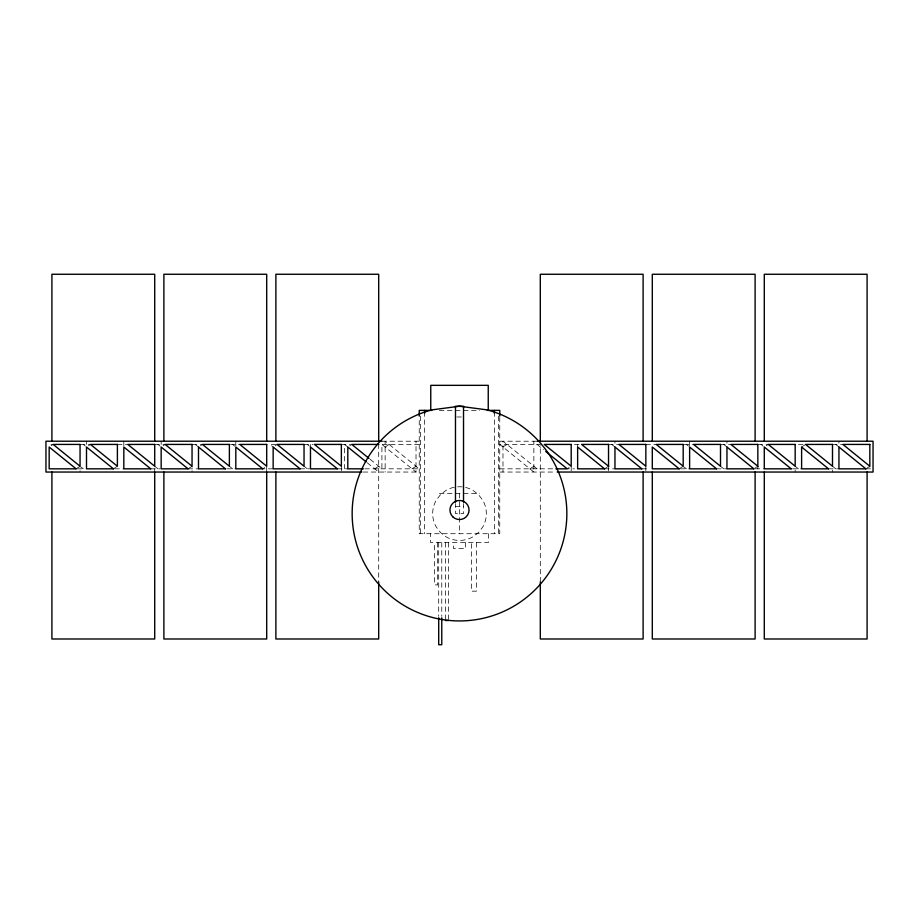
<?xml version="1.0" encoding="UTF-8"?>
<svg xmlns="http://www.w3.org/2000/svg" width="919" height="919" viewBox="0 0 919 919"><rect width="100%" height="100%" fill="white"/><g stroke="black" fill="none" stroke-linecap="round" stroke-linejoin="round"><path stroke-width="0.69" stroke-dasharray="4.59 3.45" d="M51.154 445.738L53.153 444.428L49.166 444.428M88.488 445.738L90.476 444.428L80.056 444.428M77.081 468.173L80.056 466.22L80.056 472.044M113.416 468.828L117.391 466.22M163.145 445.738L165.133 444.428L154.714 444.428M200.48 445.738L202.467 444.428L192.048 444.428M189.061 468.173L192.048 466.22L192.048 472.044M275.137 445.738L277.124 444.428M264.718 467.518L262.731 468.828L273.15 468.828M349.794 445.738L351.782 444.428M385.141 447.036L389.116 444.428M374.722 468.828L378.697 466.22M412.045 468.828L416.02 466.22M502.98 447.036L506.955 444.428M529.884 468.828L533.859 466.22M569.206 467.518L567.218 468.828L574.409 468.828M605.541 468.173L608.527 466.22L611.744 468.828M680.198 468.173L683.185 466.22L683.185 468.828M766.274 445.738L768.261 444.428L758.91 444.428M754.855 468.173L757.842 466.22L761.058 468.828M801.609 447.036L805.584 444.428M866.847 468.173L869.833 466.22L869.833 468.828M439.374 410.379L479.626 410.379M456.812 416.973L462.188 416.973M381.913 441.212L419.248 441.212M499.752 441.212L537.087 441.212M117.391 444.428L127.81 444.428M230.451 444.428L239.79 444.428M275.803 444.428L269.922 444.428L273.15 447.036M304.04 444.428L313.126 444.428M341.363 444.428L350.461 444.428M419.248 444.428L378.697 444.428L378.697 581.922M574.409 444.428L581.612 444.428M608.527 444.428L618.946 444.428M645.85 444.428L656.269 444.428M684.253 444.428L693.604 444.428M720.507 444.428L730.927 444.428M798.393 444.428L804.263 444.428M832.499 444.428L842.918 444.428M77.403 468.828L85.421 468.828M114.737 468.828L123.824 468.828M150.739 468.828L160.09 468.828M188.073 468.828L198.493 468.828M226.729 468.828L235.815 468.828M300.053 468.828L309.404 468.828M337.388 468.828L347.807 468.828M364.809 468.828L419.248 468.828L385.141 441.212L385.141 472.044M499.752 468.828L554.467 468.828M604.541 468.828L614.96 468.828M641.876 468.828L649.078 468.828M680.531 468.828L689.618 468.828M716.533 468.828L726.952 468.828M755.188 468.828L764.286 468.828M792.523 468.828L801.609 468.828M828.524 468.828L838.944 468.828M865.847 468.828L873.05 468.828M363.246 472.044L419.248 472.044M499.752 472.044L555.754 472.044M439.374 493.457L479.626 493.457M455.479 506.438L463.521 506.438M835.716 444.428L838.944 447.036L838.944 441.212M835.716 468.828L832.499 466.22L832.499 472.044M798.393 468.828L795.176 466.22L795.176 472.044M761.058 444.428L763.207 446.174M723.735 444.428L726.952 447.036L726.952 441.212M723.735 468.828L720.507 466.22L720.507 468.828M686.401 444.428L688.549 446.174M684.253 467.093L686.401 468.828M611.744 444.428L614.96 447.036L614.96 441.212M537.087 444.428L543.531 449.655M537.087 468.828L502.98 441.212L502.98 472.044M370.081 459.247L381.913 468.828L381.913 444.428L416.02 472.044L416.02 441.212M347.807 447.036L344.591 444.428L344.591 468.828M367.186 462.728L378.697 472.044M307.256 444.428L309.404 446.174M304.04 466.22L307.256 468.828M232.599 444.428L234.747 446.174M232.599 468.828L229.382 466.22L229.382 468.828M195.265 444.428L198.493 447.036L198.493 444.428M157.942 444.428L160.09 446.174M154.714 466.22L157.942 468.828M83.284 444.428L85.421 446.174M81.136 467.093L83.284 468.828M757.842 466.22L757.842 468.828M689.618 441.212L689.618 447.036M645.85 466.22L645.85 472.044M608.527 466.22L608.527 472.044M577.637 444.428L577.637 447.036M571.193 466.22L571.193 472.044M540.303 581.922L540.303 444.428L499.752 444.428L533.859 472.044L533.859 441.212M499.752 417.387L499.752 533.721L419.248 533.721L419.248 417.387M498.385 416.112L498.385 533.721M494.365 411.815L494.365 533.721M488.368 533.721L488.368 542.543L430.632 542.543L430.632 533.721M476.433 542.543L476.433 591.17L471.436 591.17L471.436 542.543M465.473 542.543L465.473 548.609L453.526 548.609L453.526 542.543M463.521 503.589L463.521 513.595L455.479 513.595L455.479 503.589M459.5 493.457L459.5 533.721M448.552 542.543L448.552 620.509M445.485 542.543L445.485 620.509M441.763 542.543L441.763 616.35M438.708 542.543L438.708 616.35M437.662 542.543L437.662 584.921L434.607 584.921L434.607 542.543M424.635 411.815L424.635 533.721M420.615 416.112L420.615 533.721M341.363 466.22L341.363 472.044M310.473 444.428L310.473 447.036M266.705 466.22L266.705 472.044M235.815 441.212L235.815 447.036M161.158 441.212L161.158 444.428M154.714 468.828L154.714 472.044M123.824 441.212L123.824 447.036M86.501 441.212L86.501 444.428M440.523 494.617L436.261 500.166A26.835 26.835 0 0 0 436.261 527.012L440.523 532.561L446.083 536.834A26.835 26.835 0 0 0 472.917 536.834L478.477 532.561L482.739 527.012A26.835 26.835 0 0 0 482.739 500.166L478.477 494.617L472.917 490.344A26.835 26.835 0 0 0 446.083 490.344L440.523 494.617"/><path stroke-width="1.38" d="M431.735 410.379L419.248 410.379L419.248 416.112M487.265 410.379L499.752 410.379L499.752 416.112M381.913 441.212L45.95 441.212L45.95 472.044L361.845 472.044M537.087 441.212L873.05 441.212L873.05 472.044L557.155 472.044M378.697 444.428L351.782 444.428L369.013 458.374M363.384 468.828L347.807 468.828L347.807 447.036L366.107 461.855M555.88 468.828L567.218 468.828L545.691 451.401M445.485 620.509L448.552 620.509M867.088 441.212L867.088 274.264L764.286 274.264L764.286 441.212M867.088 472.044L867.088 638.992L764.286 638.992L764.286 472.044M755.108 441.212L755.108 274.264L652.295 274.264L652.295 441.212M755.108 472.044L755.108 638.992L652.295 638.992L652.295 472.044M643.116 441.212L643.116 274.264L540.303 274.264L540.303 441.212M643.116 472.044L643.116 638.992L540.303 638.992L540.303 581.922M494.365 410.379L494.365 413.24M488.242 410.379L488.242 385.337L430.758 385.337L430.758 410.379M463.521 502.176L463.521 406.244L455.479 406.244L455.479 502.176M441.763 617.775L441.763 644.736L438.708 644.736L438.708 617.775M424.635 410.379L424.635 413.24M378.697 441.212L378.697 274.264L275.884 274.264L275.884 441.212M378.697 581.922L378.697 638.992L275.884 638.992L275.884 472.044M266.705 441.212L266.705 274.264L163.892 274.264L163.892 441.212M266.705 472.044L266.705 638.992L163.892 638.992L163.892 472.044M154.714 441.212L154.714 274.264L51.912 274.264L51.912 441.212M154.714 472.044L154.714 638.992L51.912 638.992L51.912 472.044M459.5 406.244L431.712 409.897A107.351 107.351 0 0 0 371.563 575.156A107.351 107.351 0 0 0 547.437 575.156A107.351 107.351 0 0 0 487.288 409.897L459.5 406.244M80.056 444.428L53.153 444.428L80.056 466.22L80.056 444.428M117.391 444.428L90.476 444.428L117.391 466.22L117.391 444.428M154.714 444.428L127.81 444.428L154.714 466.22L154.714 444.428M192.048 444.428L165.133 444.428L192.048 466.22L192.048 444.428M229.382 444.428L202.467 444.428L229.382 466.22L229.382 444.428M266.705 444.428L239.79 444.428L266.705 466.22L266.705 444.428M304.04 444.428L277.124 444.428L304.04 466.22L304.04 444.428M341.363 444.428L314.459 444.428L341.363 466.22L341.363 444.428M571.193 444.428L544.278 444.428L571.193 466.22L571.193 444.428M608.527 444.428L581.612 444.428L608.527 466.22L608.527 444.428M645.85 444.428L618.946 444.428L645.85 466.22L645.85 444.428M683.185 444.428L656.269 444.428L683.185 466.22L683.185 444.428M720.507 444.428L693.604 444.428L720.507 466.22L720.507 444.428M757.842 444.428L730.927 444.428L757.842 466.22L757.842 444.428M795.176 444.428L768.261 444.428L795.176 466.22L795.176 444.428M832.499 444.428L805.584 444.428L832.499 466.22L832.499 444.428M869.833 444.428L842.918 444.428L869.833 466.22L869.833 444.428M76.082 468.828L49.166 468.828L49.166 447.036L76.082 468.828M113.416 468.828L86.501 468.828L86.501 447.036L113.416 468.828M150.739 468.828L123.824 468.828L123.824 447.036L150.739 468.828M188.073 468.828L161.158 468.828L161.158 447.036L188.073 468.828M225.396 468.828L198.493 468.828L198.493 447.036L225.396 468.828M262.731 468.828L235.815 468.828L235.815 447.036L262.731 468.828M300.053 468.828L273.15 468.828L273.15 447.036L300.053 468.828M337.388 468.828L310.473 468.828L310.473 447.036L337.388 468.828M604.541 468.828L577.637 468.828L577.637 447.036L604.541 468.828M641.876 468.828L614.96 468.828L614.96 447.036L641.876 468.828M679.21 468.828L652.295 468.828L652.295 447.036L679.21 468.828M716.533 468.828L689.618 468.828L689.618 447.036L716.533 468.828M753.867 468.828L726.952 468.828L726.952 447.036L753.867 468.828M791.19 468.828L764.286 468.828L764.286 447.036L791.19 468.828M828.524 468.828L801.609 468.828L801.609 447.036L828.524 468.828M865.847 468.828L838.944 468.828L838.944 447.036L865.847 468.828M452.745 516.765A9.558 9.558 0 0 0 468.724 512.48A9.558 9.558 0 0 0 457.03 500.786A9.558 9.558 0 0 0 452.745 516.765"/></g></svg>
